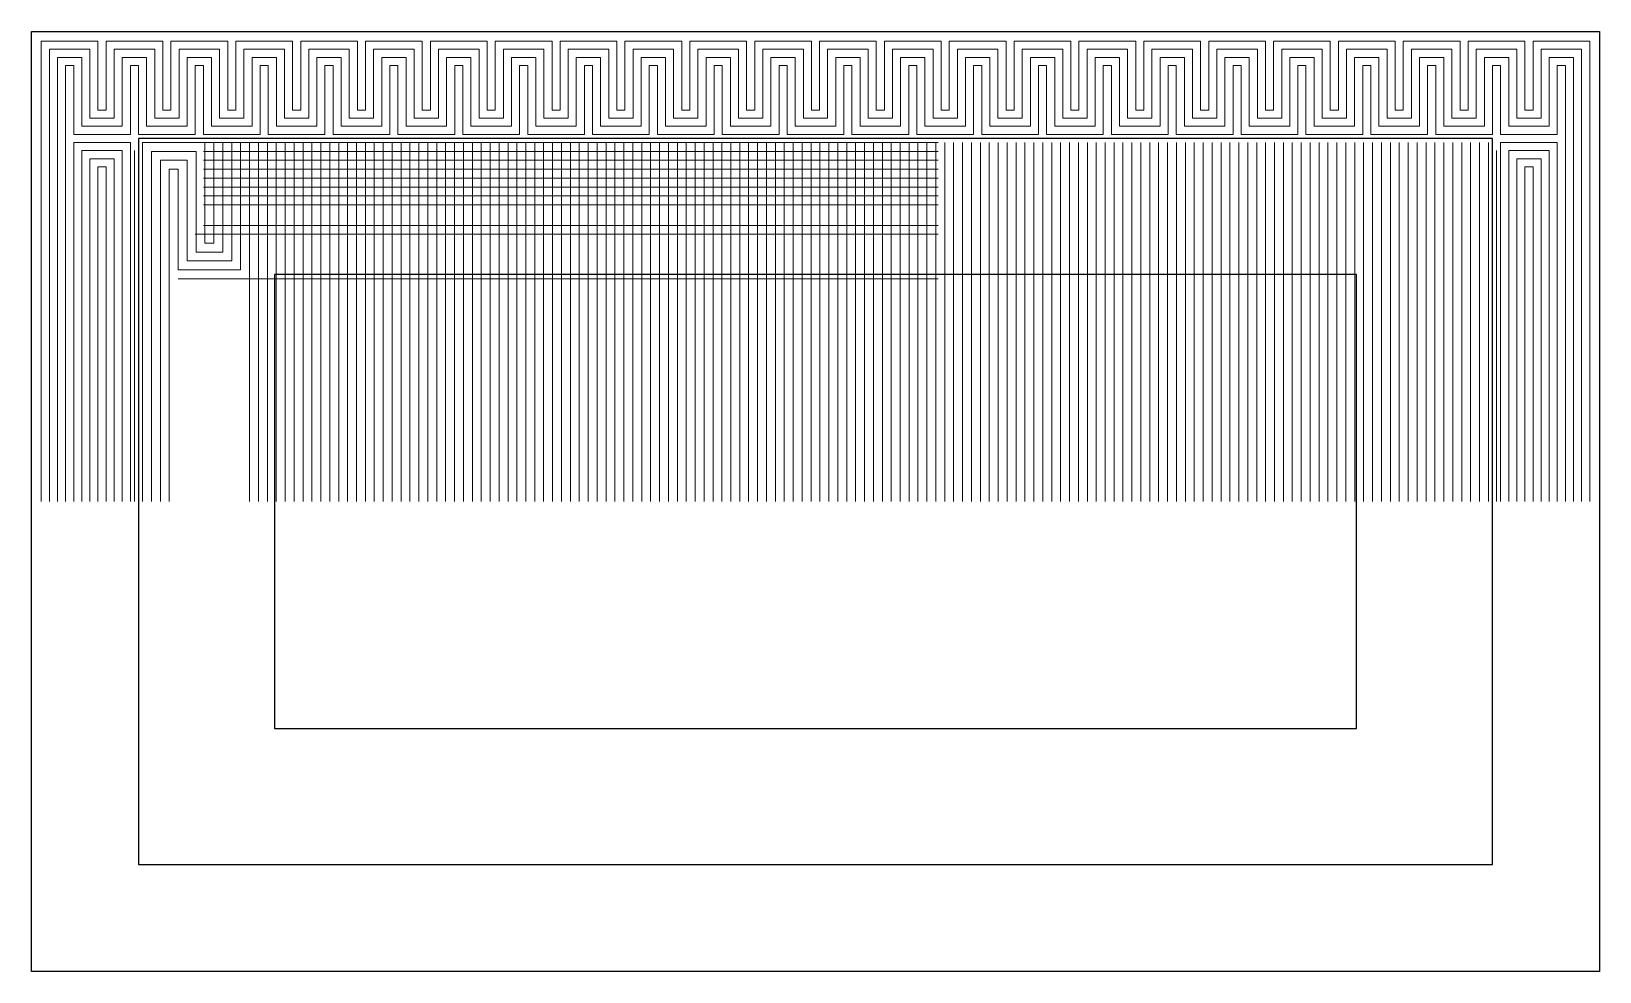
# Model space of a CAD drawing. Header units: millimetres. Extents: x -5937 to 68925, y -3068 to 5300.
# Drawn here: x 14121 to 15471, y 652 to 1462 of the extents above; entities that cross this region are included whole.
import ezdxf

# ---------------------------------------------------------------- set-up
doc = ezdxf.new("R2010")
doc.units = ezdxf.units.MM
doc.header["$LTSCALE"] = 7
doc.layers.add('参照', color=6, linetype='Continuous', lineweight=9)

msp = doc.modelspace()

# ---------------------------------------------------------------- linework, layer by layer
for p, q in [((14121.417, 1462.013), (15471.417, 1462.013)), ((14121.417, 652.013), (14121.417, 1462.013)), ((15471.417, 1462.013), (15471.417, 652.013)), ((15379.162, 1369.757), (14213.673, 1369.757)), ((14213.673, 1369.757), (14213.673, 744.268)), ((15379.162, 744.268), (15379.162, 1369.757)), ((15262.098, 1252.694), (14330.736, 1252.694)), ((14330.736, 1252.694), (14330.736, 861.332)), ((15262.098, 861.332), (15262.098, 1252.694)), ((14330.736, 861.332), (15262.098, 861.332)), ((14213.673, 744.268), (15379.162, 744.268)), ((15471.417, 652.013), (14121.417, 652.013))]:
    msp.add_line(p, q)
at = {"layer": '参照'}
for p, q in [((14129.917, 1057.013), (14129.917, 1453.513)), ((14129.917, 1453.513), (14178.771, 1453.513)), ((14136.896, 1057.013), (14136.896, 1446.534)), ((14136.896, 1446.534), (14171.792, 1446.534)), ((14171.792, 1446.534), (14171.792, 1387.205)), ((14178.771, 1453.513), (14178.771, 1394.184)), ((14185.75, 1394.184), (14185.75, 1453.513)), ((14185.75, 1453.513), (14234.603, 1453.513)), ((14192.729, 1387.205), (14192.729, 1446.534)), ((14192.729, 1446.534), (14227.624, 1446.534)), ((14227.624, 1446.534), (14227.624, 1387.205)), ((14234.603, 1453.513), (14234.603, 1394.184)), ((14241.582, 1394.184), (14241.582, 1453.513)), ((14241.582, 1453.513), (14290.435, 1453.513)), ((14248.561, 1387.205), (14248.561, 1446.534)), ((14248.561, 1446.534), (14283.456, 1446.534)), ((14283.456, 1446.534), (14283.456, 1387.205)), ((14290.435, 1453.513), (14290.435, 1394.184)), ((14297.415, 1394.184), (14297.415, 1453.513)), ((14297.415, 1453.513), (14346.268, 1453.513)), ((14304.394, 1387.205), (14304.394, 1446.534)), ((14304.394, 1446.534), (14339.289, 1446.534)), ((14339.289, 1446.534), (14339.289, 1387.205)), ((14346.268, 1453.513), (14346.268, 1394.184)), ((14353.247, 1394.184), (14353.247, 1453.513)), ((14353.247, 1453.513), (14402.1, 1453.513)), ((14360.226, 1387.205), (14360.226, 1446.534)), ((14360.226, 1446.534), (14395.121, 1446.534)), ((14395.121, 1446.534), (14395.121, 1387.205)), ((14402.1, 1453.513), (14402.1, 1394.184)), ((14409.079, 1394.184), (14409.079, 1453.513)), ((14409.079, 1453.513), (14457.933, 1453.513)), ((14416.059, 1387.205), (14416.059, 1446.534)), ((14416.059, 1446.534), (14450.954, 1446.534)), ((14450.954, 1446.534), (14450.954, 1387.205)), ((14457.933, 1453.513), (14457.933, 1394.184)), ((14464.912, 1394.184), (14464.912, 1453.513)), ((14464.912, 1453.513), (14513.765, 1453.513)), ((14471.891, 1387.205), (14471.891, 1446.534)), ((14471.891, 1446.534), (14506.786, 1446.534)), ((14506.786, 1446.534), (14506.786, 1387.205)), ((14513.765, 1453.513), (14513.765, 1394.184)), ((14520.744, 1394.184), (14520.744, 1453.513)), ((14520.744, 1453.513), (14569.598, 1453.513)), ((14527.723, 1387.205), (14527.723, 1446.534)), ((14527.723, 1446.534), (14562.619, 1446.534)), ((14562.619, 1446.534), (14562.619, 1387.205)), ((14569.598, 1453.513), (14569.598, 1394.184)), ((14576.577, 1394.184), (14576.577, 1453.513)), ((14576.577, 1453.513), (14625.43, 1453.513)), ((14583.556, 1387.205), (14583.556, 1446.534)), ((14583.556, 1446.534), (14618.451, 1446.534)), ((14618.451, 1446.534), (14618.451, 1387.205)), ((14625.43, 1453.513), (14625.43, 1394.184)), ((14632.409, 1394.184), (14632.409, 1453.513)), ((14632.409, 1453.513), (14681.263, 1453.513)), ((14639.388, 1387.205), (14639.388, 1446.534)), ((14639.388, 1446.534), (14674.284, 1446.534)), ((14674.284, 1446.534), (14674.284, 1387.205)), ((14681.263, 1453.513), (14681.263, 1394.184)), ((14688.242, 1394.184), (14688.242, 1453.513)), ((14688.242, 1453.513), (14737.095, 1453.513)), ((14695.221, 1387.205), (14695.221, 1446.534)), ((14695.221, 1446.534), (14730.116, 1446.534)), ((14730.116, 1446.534), (14730.116, 1387.205)), ((14737.095, 1453.513), (14737.095, 1394.184)), ((14744.074, 1394.184), (14744.074, 1453.513)), ((14744.074, 1453.513), (14792.928, 1453.513)), ((14751.053, 1387.205), (14751.053, 1446.534)), ((14751.053, 1446.534), (14785.949, 1446.534)), ((14785.949, 1446.534), (14785.949, 1387.205)), ((14792.928, 1453.513), (14792.928, 1394.184)), ((14799.907, 1394.184), (14799.907, 1453.513)), ((14799.907, 1453.513), (14848.76, 1453.513)), ((14806.886, 1387.205), (14806.886, 1446.534)), ((14806.886, 1446.534), (14841.781, 1446.534)), ((14841.781, 1446.534), (14841.781, 1387.205)), ((14848.76, 1453.513), (14848.76, 1394.184)), ((14855.739, 1394.184), (14855.739, 1453.513)), ((14855.739, 1453.513), (14904.593, 1453.513)), ((14862.718, 1387.205), (14862.718, 1446.534)), ((14862.718, 1446.534), (14897.614, 1446.534)), ((14897.614, 1446.534), (14897.614, 1387.205)), ((14904.593, 1453.513), (14904.593, 1394.184)), ((14911.572, 1394.184), (14911.572, 1453.513)), ((14911.572, 1453.513), (14960.425, 1453.513)), ((14918.551, 1387.205), (14918.551, 1446.534)), ((14918.551, 1446.534), (14953.446, 1446.534)), ((14953.446, 1446.534), (14953.446, 1387.205)), ((14960.425, 1453.513), (14960.425, 1394.184)), ((14967.404, 1394.184), (14967.404, 1453.513)), ((14967.404, 1453.513), (15016.257, 1453.513)), ((14974.383, 1387.205), (14974.383, 1446.534)), ((14974.383, 1446.534), (15009.278, 1446.534)), ((15009.278, 1446.534), (15009.278, 1387.205)), ((15016.257, 1453.513), (15016.257, 1394.184)), ((15023.237, 1394.184), (15023.237, 1453.513)), ((15023.237, 1453.513), (15072.09, 1453.513)), ((15030.216, 1387.205), (15030.216, 1446.534)), ((15030.216, 1446.534), (15065.111, 1446.534)), ((15065.111, 1446.534), (15065.111, 1387.205)), ((15072.09, 1453.513), (15072.09, 1394.184)), ((15079.069, 1394.184), (15079.069, 1453.513)), ((15079.069, 1453.513), (15127.922, 1453.513)), ((15086.048, 1387.205), (15086.048, 1446.534)), ((15086.048, 1446.534), (15120.943, 1446.534)), ((15120.943, 1446.534), (15120.943, 1387.205)), ((15127.922, 1453.513), (15127.922, 1394.184)), ((15134.901, 1394.184), (15134.901, 1453.513)), ((15134.901, 1453.513), (15183.755, 1453.513)), ((15141.881, 1387.205), (15141.881, 1446.534)), ((15141.881, 1446.534), (15176.776, 1446.534)), ((15176.776, 1446.534), (15176.776, 1387.205)), ((15183.755, 1453.513), (15183.755, 1394.184)), ((15190.734, 1394.184), (15190.734, 1453.513)), ((15190.734, 1453.513), (15239.587, 1453.513)), ((15197.713, 1387.205), (15197.713, 1446.534)), ((15197.713, 1446.534), (15232.608, 1446.534)), ((15232.608, 1446.534), (15232.608, 1387.205)), ((15239.587, 1453.513), (15239.587, 1394.184)), ((15246.566, 1394.184), (15246.566, 1453.513)), ((15246.566, 1453.513), (15295.42, 1453.513)), ((15253.545, 1387.205), (15253.545, 1446.534)), ((15253.545, 1446.534), (15288.441, 1446.534)), ((15288.441, 1446.534), (15288.441, 1387.205)), ((15295.42, 1453.513), (15295.42, 1394.184)), ((15302.399, 1394.184), (15302.399, 1453.513)), ((15302.399, 1453.513), (15351.252, 1453.513)), ((15309.378, 1387.205), (15309.378, 1446.534)), ((15309.378, 1446.534), (15344.273, 1446.534)), ((15344.273, 1446.534), (15344.273, 1387.205)), ((15351.252, 1453.513), (15351.252, 1394.184)), ((15358.231, 1394.184), (15358.231, 1453.513)), ((15358.231, 1453.513), (15407.085, 1453.513)), ((15365.21, 1387.205), (15365.21, 1446.534)), ((15365.21, 1446.534), (15400.106, 1446.534)), ((15400.106, 1446.534), (15400.106, 1387.205)), ((15407.085, 1453.513), (15407.085, 1394.184)), ((15414.064, 1394.184), (15414.064, 1453.513)), ((15414.064, 1453.513), (15462.917, 1453.513)), ((15421.043, 1387.205), (15421.043, 1446.534)), ((15421.043, 1446.534), (15455.938, 1446.534)), ((15455.938, 1446.534), (15455.938, 1057.013)), ((15462.917, 1453.513), (15462.917, 1057.013)), ((14143.875, 1057.013), (14143.875, 1439.555)), ((14143.875, 1439.555), (14164.812, 1439.555)), ((14150.854, 1057.013), (14150.854, 1432.576)), ((14150.854, 1432.576), (14157.833, 1432.576)), ((14157.833, 1432.576), (14157.833, 1373.247)), ((14164.812, 1439.555), (14164.812, 1380.226)), ((14199.708, 1380.226), (14199.708, 1439.555)), ((14199.708, 1439.555), (14220.645, 1439.555)), ((14206.687, 1373.247), (14206.687, 1432.576)), ((14206.687, 1432.576), (14213.666, 1432.576)), ((14213.666, 1432.576), (14213.666, 1373.247)), ((14220.645, 1439.555), (14220.645, 1380.226)), ((14255.54, 1380.226), (14255.54, 1439.555)), ((14255.54, 1439.555), (14276.477, 1439.555)), ((14262.519, 1373.247), (14262.519, 1432.576)), ((14262.519, 1432.576), (14269.498, 1432.576)), ((14269.498, 1432.576), (14269.498, 1373.247)), ((14276.477, 1439.555), (14276.477, 1380.226)), ((14311.373, 1380.226), (14311.373, 1439.555)), ((14311.373, 1439.555), (14332.31, 1439.555)), ((14318.352, 1373.247), (14318.352, 1432.576)), ((14318.352, 1432.576), (14325.331, 1432.576)), ((14325.331, 1432.576), (14325.331, 1373.247)), ((14332.31, 1439.555), (14332.31, 1380.226)), ((14367.205, 1380.226), (14367.205, 1439.555)), ((14367.205, 1439.555), (14388.142, 1439.555)), ((14374.184, 1373.247), (14374.184, 1432.576)), ((14374.184, 1432.576), (14381.163, 1432.576)), ((14381.163, 1432.576), (14381.163, 1373.247)), ((14388.142, 1439.555), (14388.142, 1380.226)), ((14423.038, 1380.226), (14423.038, 1439.555)), ((14423.038, 1439.555), (14443.975, 1439.555)), ((14430.017, 1373.247), (14430.017, 1432.576)), ((14430.017, 1432.576), (14436.996, 1432.576)), ((14436.996, 1432.576), (14436.996, 1373.247)), ((14443.975, 1439.555), (14443.975, 1380.226)), ((14478.87, 1380.226), (14478.87, 1439.555)), ((14478.87, 1439.555), (14499.807, 1439.555)), ((14485.849, 1373.247), (14485.849, 1432.576)), ((14485.849, 1432.576), (14492.828, 1432.576)), ((14492.828, 1432.576), (14492.828, 1373.247)), ((14499.807, 1439.555), (14499.807, 1380.226)), ((14534.703, 1380.226), (14534.703, 1439.555)), ((14534.703, 1439.555), (14555.64, 1439.555)), ((14541.682, 1373.247), (14541.682, 1432.576)), ((14541.682, 1432.576), (14548.661, 1432.576)), ((14548.661, 1432.576), (14548.661, 1373.247)), ((14555.64, 1439.555), (14555.64, 1380.226)), ((14590.535, 1380.226), (14590.535, 1439.555)), ((14590.535, 1439.555), (14611.472, 1439.555)), ((14597.514, 1373.247), (14597.514, 1432.576)), ((14597.514, 1432.576), (14604.493, 1432.576)), ((14604.493, 1432.576), (14604.493, 1373.247)), ((14611.472, 1439.555), (14611.472, 1380.226)), ((14646.367, 1380.226), (14646.367, 1439.555)), ((14646.367, 1439.555), (14667.305, 1439.555)), ((14653.346, 1373.247), (14653.346, 1432.576)), ((14653.346, 1432.576), (14660.326, 1432.576)), ((14660.326, 1432.576), (14660.326, 1373.247)), ((14667.305, 1439.555), (14667.305, 1380.226)), ((14702.2, 1380.226), (14702.2, 1439.555)), ((14702.2, 1439.555), (14723.137, 1439.555)), ((14709.179, 1373.247), (14709.179, 1432.576)), ((14709.179, 1432.576), (14716.158, 1432.576)), ((14716.158, 1432.576), (14716.158, 1373.247)), ((14723.137, 1439.555), (14723.137, 1380.226)), ((14758.032, 1380.226), (14758.032, 1439.555)), ((14758.032, 1439.555), (14778.97, 1439.555)), ((14765.011, 1373.247), (14765.011, 1432.576)), ((14765.011, 1432.576), (14771.99, 1432.576)), ((14771.99, 1432.576), (14771.99, 1373.247)), ((14778.97, 1439.555), (14778.97, 1380.226)), ((14813.865, 1380.226), (14813.865, 1439.555)), ((14813.865, 1439.555), (14834.802, 1439.555)), ((14820.844, 1373.247), (14820.844, 1432.576)), ((14820.844, 1432.576), (14827.823, 1432.576)), ((14827.823, 1432.576), (14827.823, 1373.247)), ((14834.802, 1439.555), (14834.802, 1380.226)), ((14869.697, 1380.226), (14869.697, 1439.555)), ((14869.697, 1439.555), (14890.634, 1439.555)), ((14876.676, 1373.247), (14876.676, 1432.576)), ((14876.676, 1432.576), (14883.655, 1432.576)), ((14883.655, 1432.576), (14883.655, 1373.247)), ((14890.634, 1439.555), (14890.634, 1380.226)), ((14925.53, 1380.226), (14925.53, 1439.555)), ((14925.53, 1439.555), (14946.467, 1439.555)), ((14932.509, 1373.247), (14932.509, 1432.576)), ((14932.509, 1432.576), (14939.488, 1432.576)), ((14939.488, 1432.576), (14939.488, 1373.247)), ((14946.467, 1439.555), (14946.467, 1380.226)), ((14981.362, 1380.226), (14981.362, 1439.555)), ((14981.362, 1439.555), (15002.299, 1439.555)), ((14988.341, 1373.247), (14988.341, 1432.576)), ((14988.341, 1432.576), (14995.32, 1432.576)), ((14995.32, 1432.576), (14995.32, 1373.247)), ((15002.299, 1439.555), (15002.299, 1380.226)), ((15037.195, 1380.226), (15037.195, 1439.555)), ((15037.195, 1439.555), (15058.132, 1439.555)), ((15044.174, 1373.247), (15044.174, 1432.576)), ((15044.174, 1432.576), (15051.153, 1432.576)), ((15051.153, 1432.576), (15051.153, 1373.247)), ((15058.132, 1439.555), (15058.132, 1380.226)), ((15093.027, 1380.226), (15093.027, 1439.555)), ((15093.027, 1439.555), (15113.964, 1439.555)), ((15100.006, 1373.247), (15100.006, 1432.576)), ((15100.006, 1432.576), (15106.985, 1432.576)), ((15106.985, 1432.576), (15106.985, 1373.247)), ((15113.964, 1439.555), (15113.964, 1380.226)), ((15148.86, 1380.226), (15148.86, 1439.555)), ((15148.86, 1439.555), (15169.797, 1439.555)), ((15155.839, 1373.247), (15155.839, 1432.576)), ((15155.839, 1432.576), (15162.818, 1432.576)), ((15162.818, 1432.576), (15162.818, 1373.247)), ((15169.797, 1439.555), (15169.797, 1380.226)), ((15204.692, 1380.226), (15204.692, 1439.555)), ((15204.692, 1439.555), (15225.629, 1439.555)), ((15211.671, 1373.247), (15211.671, 1432.576)), ((15211.671, 1432.576), (15218.65, 1432.576)), ((15218.65, 1432.576), (15218.65, 1373.247)), ((15225.629, 1439.555), (15225.629, 1380.226)), ((15260.525, 1380.226), (15260.525, 1439.555)), ((15260.525, 1439.555), (15281.462, 1439.555)), ((15267.504, 1373.247), (15267.504, 1432.576)), ((15267.504, 1432.576), (15274.483, 1432.576)), ((15274.483, 1432.576), (15274.483, 1373.247)), ((15281.462, 1439.555), (15281.462, 1380.226)), ((15316.357, 1380.226), (15316.357, 1439.555)), ((15316.357, 1439.555), (15337.294, 1439.555)), ((15323.336, 1373.247), (15323.336, 1432.576)), ((15323.336, 1432.576), (15330.315, 1432.576)), ((15330.315, 1432.576), (15330.315, 1373.247)), ((15337.294, 1439.555), (15337.294, 1380.226)), ((15372.189, 1380.226), (15372.189, 1439.555)), ((15372.189, 1439.555), (15393.127, 1439.555)), ((15379.168, 1373.247), (15379.168, 1432.576)), ((15379.168, 1432.576), (15386.148, 1432.576)), ((15386.148, 1432.576), (15386.148, 1373.247)), ((15393.127, 1439.555), (15393.127, 1380.226)), ((15428.022, 1380.226), (15428.022, 1439.555)), ((15428.022, 1439.555), (15448.959, 1439.555)), ((15435.001, 1373.247), (15435.001, 1432.576)), ((15435.001, 1432.576), (15441.98, 1432.576)), ((15441.98, 1432.576), (15441.98, 1057.013)), ((15448.959, 1439.555), (15448.959, 1057.013)), ((14178.771, 1394.184), (14185.75, 1394.184)), ((14234.603, 1394.184), (14241.582, 1394.184)), ((14290.435, 1394.184), (14297.415, 1394.184)), ((14346.268, 1394.184), (14353.247, 1394.184)), ((14402.1, 1394.184), (14409.079, 1394.184)), ((14457.933, 1394.184), (14464.912, 1394.184)), ((14513.765, 1394.184), (14520.744, 1394.184)), ((14569.598, 1394.184), (14576.577, 1394.184)), ((14625.43, 1394.184), (14632.409, 1394.184)), ((14681.263, 1394.184), (14688.242, 1394.184)), ((14737.095, 1394.184), (14744.074, 1394.184)), ((14792.928, 1394.184), (14799.907, 1394.184)), ((14848.76, 1394.184), (14855.739, 1394.184)), ((14904.593, 1394.184), (14911.572, 1394.184)), ((14960.425, 1394.184), (14967.404, 1394.184)), ((15016.257, 1394.184), (15023.237, 1394.184)), ((15072.09, 1394.184), (15079.069, 1394.184)), ((15127.922, 1394.184), (15134.901, 1394.184)), ((15183.755, 1394.184), (15190.734, 1394.184)), ((15239.587, 1394.184), (15246.566, 1394.184)), ((15295.42, 1394.184), (15302.399, 1394.184)), ((15351.252, 1394.184), (15358.231, 1394.184)), ((15407.085, 1394.184), (15414.064, 1394.184)), ((14164.812, 1380.226), (14199.708, 1380.226)), ((14171.792, 1387.205), (14192.729, 1387.205)), ((14220.645, 1380.226), (14255.54, 1380.226)), ((14227.624, 1387.205), (14248.561, 1387.205)), ((14276.477, 1380.226), (14311.373, 1380.226)), ((14283.456, 1387.205), (14304.394, 1387.205)), ((14332.31, 1380.226), (14367.205, 1380.226)), ((14339.289, 1387.205), (14360.226, 1387.205)), ((14388.142, 1380.226), (14423.038, 1380.226)), ((14395.121, 1387.205), (14416.059, 1387.205)), ((14443.975, 1380.226), (14478.87, 1380.226)), ((14450.954, 1387.205), (14471.891, 1387.205)), ((14499.807, 1380.226), (14534.703, 1380.226)), ((14506.786, 1387.205), (14527.723, 1387.205)), ((14555.64, 1380.226), (14590.535, 1380.226)), ((14562.619, 1387.205), (14583.556, 1387.205)), ((14611.472, 1380.226), (14646.367, 1380.226)), ((14618.451, 1387.205), (14639.388, 1387.205)), ((14667.305, 1380.226), (14702.2, 1380.226)), ((14674.284, 1387.205), (14695.221, 1387.205)), ((14723.137, 1380.226), (14758.032, 1380.226)), ((14730.116, 1387.205), (14751.053, 1387.205)), ((14778.97, 1380.226), (14813.865, 1380.226)), ((14785.949, 1387.205), (14806.886, 1387.205)), ((14834.802, 1380.226), (14869.697, 1380.226)), ((14841.781, 1387.205), (14862.718, 1387.205)), ((14890.634, 1380.226), (14925.53, 1380.226)), ((14897.614, 1387.205), (14918.551, 1387.205)), ((14946.467, 1380.226), (14981.362, 1380.226)), ((14953.446, 1387.205), (14974.383, 1387.205)), ((15002.299, 1380.226), (15037.195, 1380.226)), ((15009.278, 1387.205), (15030.216, 1387.205)), ((15058.132, 1380.226), (15093.027, 1380.226)), ((15065.111, 1387.205), (15086.048, 1387.205)), ((15113.964, 1380.226), (15148.86, 1380.226)), ((15120.943, 1387.205), (15141.881, 1387.205)), ((15169.797, 1380.226), (15204.692, 1380.226)), ((15176.776, 1387.205), (15197.713, 1387.205)), ((15225.629, 1380.226), (15260.525, 1380.226)), ((15232.608, 1387.205), (15253.545, 1387.205)), ((15281.462, 1380.226), (15316.357, 1380.226)), ((15288.441, 1387.205), (15309.378, 1387.205)), ((15337.294, 1380.226), (15372.189, 1380.226)), ((15344.273, 1387.205), (15365.21, 1387.205)), ((15393.127, 1380.226), (15428.022, 1380.226)), ((15400.106, 1387.205), (15421.043, 1387.205)), ((14157.833, 1373.247), (14206.687, 1373.247)), ((14206.687, 1366.268), (14157.833, 1366.268)), ((14157.833, 1366.268), (14157.833, 1057.013)), ((14206.687, 1057.013), (14206.687, 1366.268)), ((14213.666, 1373.247), (14262.519, 1373.247)), ((14217.162, 1057.013), (14217.162, 1366.268)), ((14217.162, 1057.013), (14217.162, 1366.268)), ((14901.98, 1366.268), (14217.162, 1366.268)), ((14269.498, 1373.247), (14318.352, 1373.247)), ((14270.868, 1279.547), (14270.868, 1366.268)), ((14278.54, 1279.547), (14278.54, 1366.268)), ((14286.213, 1271.875), (14286.213, 1366.268)), ((14293.885, 1264.202), (14293.885, 1366.268)), ((14301.557, 1256.53), (14301.557, 1366.268)), ((14309.229, 1057.013), (14309.229, 1366.268)), ((14316.902, 1057.013), (14316.902, 1366.268)), ((14324.574, 1057.013), (14324.574, 1366.268)), ((14325.331, 1373.247), (14374.184, 1373.247)), ((14332.246, 1057.013), (14332.246, 1366.268)), ((14339.918, 1057.013), (14339.918, 1366.268)), ((14347.591, 1057.013), (14347.591, 1366.268)), ((14355.263, 1057.013), (14355.263, 1366.268)), ((14362.935, 1057.013), (14362.935, 1366.268)), ((14370.607, 1057.013), (14370.607, 1366.268)), ((14378.28, 1057.013), (14378.28, 1366.268)), ((14381.163, 1373.247), (14430.017, 1373.247)), ((14385.952, 1057.013), (14385.952, 1366.268)), ((14393.624, 1057.013), (14393.624, 1366.268)), ((14401.296, 1057.013), (14401.296, 1366.268)), ((14408.969, 1057.013), (14408.969, 1366.268)), ((14416.641, 1057.013), (14416.641, 1366.268)), ((14424.313, 1057.013), (14424.313, 1366.268)), ((14431.985, 1057.013), (14431.985, 1366.268)), ((14436.996, 1373.247), (14485.849, 1373.247)), ((14439.658, 1057.013), (14439.658, 1366.268)), ((14447.33, 1057.013), (14447.33, 1366.268)), ((14455.002, 1057.013), (14455.002, 1366.268)), ((14462.674, 1057.013), (14462.674, 1366.268)), ((14470.347, 1057.013), (14470.347, 1366.268)), ((14478.019, 1057.013), (14478.019, 1366.268)), ((14485.691, 1057.013), (14485.691, 1366.268)), ((14492.828, 1373.247), (14541.682, 1373.247)), ((14493.363, 1057.013), (14493.363, 1366.268)), ((14501.036, 1057.013), (14501.036, 1366.268)), ((14508.708, 1057.013), (14508.708, 1366.268)), ((14516.38, 1057.013), (14516.38, 1366.268)), ((14524.052, 1057.013), (14524.052, 1366.268)), ((14531.725, 1057.013), (14531.725, 1366.268)), ((14539.397, 1057.013), (14539.397, 1366.268)), ((14547.069, 1057.013), (14547.069, 1366.268)), ((14548.661, 1373.247), (14597.514, 1373.247)), ((14554.741, 1057.013), (14554.741, 1366.268)), ((14562.414, 1057.013), (14562.414, 1366.268)), ((14570.086, 1057.013), (14570.086, 1366.268)), ((14577.758, 1057.013), (14577.758, 1366.268)), ((14585.43, 1057.013), (14585.43, 1366.268)), ((14593.103, 1057.013), (14593.103, 1366.268)), ((14600.775, 1057.013), (14600.775, 1366.268)), ((14604.493, 1373.247), (14653.346, 1373.247)), ((14608.447, 1057.013), (14608.447, 1366.268)), ((14616.119, 1057.013), (14616.119, 1366.268)), ((14623.792, 1057.013), (14623.792, 1366.268)), ((14631.464, 1057.013), (14631.464, 1366.268)), ((14639.136, 1057.013), (14639.136, 1366.268)), ((14646.808, 1057.013), (14646.808, 1366.268)), ((14654.481, 1057.013), (14654.481, 1366.268)), ((14660.326, 1373.247), (14709.179, 1373.247)), ((14662.153, 1057.013), (14662.153, 1366.268)), ((14669.825, 1057.013), (14669.825, 1366.268)), ((14677.497, 1057.013), (14677.497, 1366.268)), ((14685.17, 1057.013), (14685.17, 1366.268)), ((14692.842, 1057.013), (14692.842, 1366.268)), ((14700.514, 1057.013), (14700.514, 1366.268)), ((14708.186, 1057.013), (14708.186, 1366.268)), ((14715.859, 1057.013), (14715.859, 1366.268)), ((14716.158, 1373.247), (14765.011, 1373.247)), ((14723.531, 1057.013), (14723.531, 1366.268)), ((14731.203, 1057.013), (14731.203, 1366.268)), ((14738.875, 1057.013), (14738.875, 1366.268)), ((14746.548, 1057.013), (14746.548, 1366.268)), ((14754.22, 1057.013), (14754.22, 1366.268)), ((14761.892, 1057.013), (14761.892, 1366.268)), ((14769.564, 1057.013), (14769.564, 1366.268)), ((14771.99, 1373.247), (14820.844, 1373.247)), ((14777.237, 1057.013), (14777.237, 1366.268)), ((14784.909, 1057.013), (14784.909, 1366.268)), ((14792.581, 1057.013), (14792.581, 1366.268)), ((14800.253, 1057.013), (14800.253, 1366.268)), ((14807.926, 1057.013), (14807.926, 1366.268)), ((14815.598, 1057.013), (14815.598, 1366.268)), ((14823.27, 1057.013), (14823.27, 1366.268)), ((14827.823, 1373.247), (14876.676, 1373.247)), ((14830.942, 1057.013), (14830.942, 1366.268)), ((14838.615, 1057.013), (14838.615, 1366.268)), ((14846.287, 1057.013), (14846.287, 1366.268)), ((14853.959, 1057.013), (14853.959, 1366.268)), ((14861.631, 1057.013), (14861.631, 1366.268)), ((14869.304, 1057.013), (14869.304, 1366.268)), ((14876.976, 1057.013), (14876.976, 1366.268)), ((14883.655, 1373.247), (14932.509, 1373.247)), ((14884.648, 1057.013), (14884.648, 1366.268)), ((14892.32, 1057.013), (14892.32, 1366.268)), ((14899.993, 1057.013), (14899.993, 1366.268)), ((14907.665, 1057.013), (14907.665, 1366.268)), ((14915.337, 1057.013), (14915.337, 1366.268)), ((14923.009, 1057.013), (14923.009, 1366.268)), ((14930.682, 1057.013), (14930.682, 1366.268)), ((14938.354, 1057.013), (14938.354, 1366.268)), ((14939.488, 1373.247), (14988.341, 1373.247)), ((14946.026, 1057.013), (14946.026, 1366.268)), ((14953.698, 1057.013), (14953.698, 1366.268)), ((14961.371, 1057.013), (14961.371, 1366.268)), ((14969.043, 1057.013), (14969.043, 1366.268)), ((14976.715, 1057.013), (14976.715, 1366.268)), ((14984.387, 1057.013), (14984.387, 1366.268)), ((14992.06, 1057.013), (14992.06, 1366.268)), ((14995.32, 1373.247), (15044.174, 1373.247)), ((14999.732, 1057.013), (14999.732, 1366.268)), ((15007.404, 1057.013), (15007.404, 1366.268)), ((15015.076, 1057.013), (15015.076, 1366.268)), ((15022.749, 1057.013), (15022.749, 1366.268)), ((15030.421, 1057.013), (15030.421, 1366.268)), ((15038.093, 1057.013), (15038.093, 1366.268)), ((15045.765, 1057.013), (15045.765, 1366.268)), ((15051.153, 1373.247), (15100.006, 1373.247)), ((15053.438, 1057.013), (15053.438, 1366.268)), ((15061.11, 1057.013), (15061.11, 1366.268)), ((15068.782, 1057.013), (15068.782, 1366.268)), ((15076.454, 1057.013), (15076.454, 1366.268)), ((15084.127, 1057.013), (15084.127, 1366.268)), ((15091.799, 1057.013), (15091.799, 1366.268)), ((15099.471, 1057.013), (15099.471, 1366.268)), ((15106.985, 1373.247), (15155.839, 1373.247)), ((15107.143, 1057.013), (15107.143, 1366.268)), ((15114.816, 1057.013), (15114.816, 1366.268)), ((15122.488, 1057.013), (15122.488, 1366.268)), ((15130.16, 1057.013), (15130.16, 1366.268)), ((15137.832, 1057.013), (15137.832, 1366.268)), ((15145.505, 1057.013), (15145.505, 1366.268)), ((15153.177, 1057.013), (15153.177, 1366.268)), ((15160.849, 1057.013), (15160.849, 1366.268)), ((15162.818, 1373.247), (15211.671, 1373.247)), ((15168.521, 1057.013), (15168.521, 1366.268)), ((15176.194, 1057.013), (15176.194, 1366.268)), ((15183.866, 1057.013), (15183.866, 1366.268)), ((15191.538, 1057.013), (15191.538, 1366.268)), ((15199.21, 1057.013), (15199.21, 1366.268)), ((15206.883, 1057.013), (15206.883, 1366.268)), ((15214.555, 1057.013), (15214.555, 1366.268)), ((15218.65, 1373.247), (15267.504, 1373.247)), ((15222.227, 1057.013), (15222.227, 1366.268)), ((15229.899, 1057.013), (15229.899, 1366.268)), ((15237.572, 1057.013), (15237.572, 1366.268)), ((15245.244, 1057.013), (15245.244, 1366.268)), ((15252.916, 1057.013), (15252.916, 1366.268)), ((15260.588, 1057.013), (15260.588, 1366.268)), ((15268.26, 1057.013), (15268.26, 1366.268)), ((15274.483, 1373.247), (15323.336, 1373.247)), ((15275.933, 1057.013), (15275.933, 1366.268)), ((15283.605, 1057.013), (15283.605, 1366.268)), ((15291.277, 1057.013), (15291.277, 1366.268)), ((15298.949, 1057.013), (15298.949, 1366.268)), ((15306.622, 1057.013), (15306.622, 1366.268)), ((15314.294, 1057.013), (15314.294, 1366.268)), ((15321.966, 1057.013), (15321.966, 1366.268)), ((15329.638, 1057.013), (15329.638, 1366.268)), ((15330.315, 1373.247), (15379.168, 1373.247)), ((15337.311, 1057.013), (15337.311, 1366.268)), ((15344.983, 1057.013), (15344.983, 1366.268)), ((15352.655, 1057.013), (15352.655, 1366.268)), ((15360.327, 1057.013), (15360.327, 1366.268)), ((15368, 1057.013), (15368, 1366.268)), ((15375.672, 1057.013), (15375.672, 1366.268)), ((15375.672, 1057.013), (15375.672, 1366.268)), ((15386.148, 1373.247), (15435.001, 1373.247)), ((15435.001, 1366.268), (15386.148, 1366.268)), ((15386.148, 1366.268), (15386.148, 1057.013)), ((15435.001, 1057.013), (15435.001, 1366.268)), ((14199.708, 1359.289), (14164.812, 1359.289)), ((14164.812, 1359.289), (14164.812, 1057.013)), ((14192.729, 1352.31), (14171.792, 1352.31)), ((14171.792, 1352.31), (14171.792, 1057.013)), ((14192.729, 1057.013), (14192.729, 1352.31)), ((14199.708, 1057.013), (14199.708, 1359.289)), ((14224.835, 1057.013), (14224.835, 1358.595)), ((14263.196, 1358.595), (14224.835, 1358.595)), ((14232.507, 1057.013), (14232.507, 1350.923)), ((14255.524, 1350.923), (14232.507, 1350.923)), ((14255.524, 1264.202), (14255.524, 1350.923)), ((14263.196, 1271.875), (14263.196, 1358.595)), ((14901.98, 1358.595), (14269.498, 1358.595)), ((14901.98, 1350.923), (14269.498, 1350.923)), ((15428.022, 1359.289), (15393.127, 1359.289)), ((15393.127, 1359.289), (15393.127, 1057.013)), ((15421.043, 1352.31), (15400.106, 1352.31)), ((15400.106, 1352.31), (15400.106, 1057.013)), ((15421.043, 1057.013), (15421.043, 1352.31)), ((15428.022, 1057.013), (15428.022, 1359.289)), ((14185.75, 1345.33), (14178.771, 1345.33)), ((14178.771, 1345.33), (14178.771, 1057.013)), ((14185.75, 1057.013), (14185.75, 1345.33)), ((14240.179, 1057.013), (14240.179, 1343.251)), ((14247.851, 1343.251), (14240.179, 1343.251)), ((14247.851, 1256.53), (14247.851, 1343.251)), ((14255.54, 1343.251), (14255.524, 1343.251)), ((14901.98, 1343.251), (14269.498, 1343.251)), ((15414.064, 1345.33), (15407.085, 1345.33)), ((15407.085, 1345.33), (15407.085, 1057.013)), ((15414.064, 1057.013), (15414.064, 1345.33)), ((14255.54, 1335.579), (14255.524, 1335.579)), ((14255.54, 1327.906), (14255.524, 1327.906)), ((14901.98, 1335.579), (14269.498, 1335.579)), ((14901.98, 1327.906), (14269.498, 1327.906)), ((14255.54, 1320.234), (14255.524, 1320.234)), ((14255.54, 1312.562), (14255.524, 1312.562)), ((14901.98, 1320.234), (14269.498, 1320.234)), ((14901.98, 1312.562), (14269.498, 1312.562)), ((14255.54, 1304.89), (14255.524, 1304.89)), ((14901.98, 1287.219), (14262.519, 1287.219)), ((14901.98, 1294.891), (14269.498, 1294.891)), ((14286.213, 1271.875), (14263.196, 1271.875)), ((14278.54, 1279.547), (14270.868, 1279.547)), ((14301.557, 1256.53), (14247.851, 1256.53)), ((14293.885, 1264.202), (14255.524, 1264.202)), ((14901.98, 1248.858), (14247.851, 1248.858))]:
    msp.add_line(p, q, dxfattribs=at)
at = {"layer": '参照', "color": 5}
for p, q in [((14210.183, 1057.013), (14210.183, 1359.289)), ((15382.651, 1057.013), (15382.651, 1359.289))]:
    msp.add_line(p, q, dxfattribs=at)

doc.saveas('drawing.dxf')
